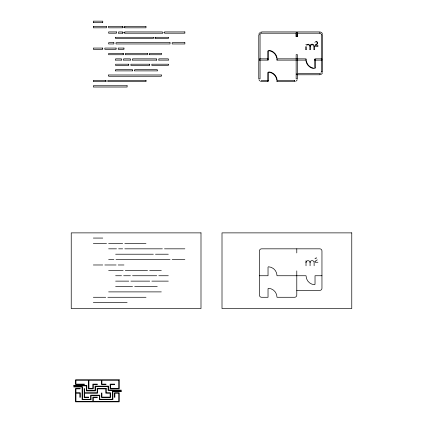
<?xml version="1.0" encoding="UTF-8"?>
<svg xmlns="http://www.w3.org/2000/svg" width="423" height="423" viewBox="0 0 423 423"><rect width="100%" height="100%" fill="white"/><g stroke="black" fill="none" stroke-linecap="round" stroke-linejoin="round"><path stroke-width="0.63" d="M268.24 72.465L268.24 81.01L267.875 81.01M268.24 50.94L268.24 59.479L267.875 59.479M296.153 74.131L297.422 74.131L297.438 78.847L296.153 78.847L296.148 54.63L297.422 54.63L297.438 73.486L319.793 73.486L319.793 74.771L296.787 74.781M310.286 49.507L310.286 46.34M314.326 49.507L314.326 46.34M261.573 33.211L296.137 33.211L296.148 36.664L297.422 36.664L297.438 33.211L319.793 33.211M297.432 36.664L297.438 32.566M268.473 50.697L268.489 50.316M268.473 72.227L268.489 71.841M314.559 68.642L314.58 68.256M123.204 32.925L123.204 32.206M124.193 32.317L124.193 32.814M314.934 261.647L315.246 262.255L317.937 262.26M163.902 32.317L163.902 32.814M297.242 79.878L295.661 81.459M310.022 45.52C310.625 43.796 313.295 43.664 314.067 45.319M258.961 33.692L260.542 32.111M322.405 73.005L321.781 73.956L320.322 74.734M123.204 27.543L123.204 26.823M124.256 26.823L124.256 27.543M106.258 81.369L106.258 80.645M123.701 54.456L123.701 53.732M154.94 37.589L154.94 38.308M149.123 53.732L149.123 54.456M310.498 45.52L312.089 44.563L313.686 45.515M260.309 33.898L260.742 33.459M317.287 259.87L315.294 261.15M306.649 45.261L308.193 44.621L309.578 45.462M296.629 32.724L296.946 32.407M296.629 74.289L296.946 73.972M320.867 73.042L320.348 73.38M306.638 44.669L308.436 44.219L310.054 45.425M315.399 41.74C318.059 40.328 318.709 44.859 315.701 44.822M315.495 44.441C317.113 44.727 318.228 41.898 316.261 41.946M309.916 46.345L310.223 46.334L309.879 46.334L309.853 49.507M305.834 44.5L306.141 44.5M305.871 49.512L306.178 49.507M93.33 22.445L102.757 22.445M93.33 26.533L106.506 26.533M108.637 26.533L122.665 26.533M124.796 26.533L145.977 26.533M118.63 33.211L122.665 33.211M124.796 33.211L162.374 33.211M321.316 34.728L322.596 34.728L322.606 71.968L321.316 71.968M115.622 37.298L153.348 37.298M155.479 37.298L168.306 37.298M317.937 45.779L315.325 45.779L315.325 46.186L317.937 46.213M313.919 46.34L314.305 46.34M309.916 49.507L310.223 49.507M313.956 49.507L314.268 49.507M268.219 50.94L267.833 50.94L267.812 59.479M276.854 59.479L277.165 59.479M305.887 59.479L306.194 59.479M314.871 59.479L315.177 59.479M115.622 60.124L121.517 60.124M123.648 60.124L130.421 60.124M132.547 60.124L156.711 60.124M158.837 60.124L168.306 60.124M259.41 60.124L268.029 60.124M277.012 60.124L306.041 60.124M314.918 60.124L321.85 60.124M315.22 68.018L314.834 68.018L314.807 59.479M115.622 70.89L132.547 70.89M134.678 70.89L157.256 70.89M268.219 72.465L267.833 72.465L267.812 81.01M108.637 74.977L161.316 74.977M276.854 81.01L277.165 81.01M93.33 238.064L102.757 238.064M93.33 243.447L106.506 243.447M108.637 243.447L122.665 243.447M124.796 243.447L145.977 243.447M108.637 248.83L116.505 248.83M118.63 248.83L122.665 248.83M124.796 248.83L162.374 248.83M164.499 248.83L184.862 248.83M115.622 254.212L153.348 254.212M155.479 254.212L168.306 254.212M108.637 259.595L113.882 259.595M116.008 259.595L170.041 259.595M172.172 259.595L184.862 259.595M93.33 264.978L102.71 264.978M104.835 264.978L116.098 264.978M118.229 264.978L123.96 264.978M108.637 270.36L123.162 270.36M125.293 270.36L147.537 270.36M149.663 270.36L161.316 270.36M115.622 275.743L121.517 275.743M123.648 275.743L130.421 275.743M132.547 275.743L156.711 275.743M158.837 275.743L168.306 275.743M259.41 275.743L268.029 275.743L268.029 267.167L268.478 266.77A8.983 8.983 0 0 1 277.012 275.743L306.041 275.743A8.983 8.983 0 0 0 314.569 284.711L315.024 284.314L315.024 275.743L321.956 275.743M115.622 281.126L128.777 281.126M130.903 281.126L149.726 281.126M151.857 281.126L168.306 281.126M115.622 286.508L132.547 286.508M134.678 286.508L157.256 286.508M296.787 290.395L319.793 290.395A2.163 2.163 0 0 0 321.956 288.232L321.956 250.992A2.163 2.163 0 0 0 319.793 248.83L261.573 248.83A2.163 2.163 0 0 0 259.41 250.992L259.41 295.111A2.163 2.163 0 0 0 261.573 297.274L268.029 297.274L268.029 288.698L268.478 288.301A8.983 8.983 0 0 1 277.012 297.274L294.625 297.274A2.163 2.163 0 0 0 296.787 295.111L296.787 270.894M108.637 291.891L161.316 291.891M93.33 297.274L105.718 297.274M107.849 297.274L146.014 297.274M93.33 302.656L127.117 302.656M305.85 46.361L306.157 46.371M316.351 257.998L316.615 258.025M269.329 50.369C273.295 50.876 276.653 54.25 277.139 58.221M269.266 50.797C273.047 51.283 276.245 54.493 276.711 58.279M313.723 68.584C309.758 68.077 306.4 64.703 305.914 60.738M269.329 71.899C273.295 72.407 276.653 75.78 277.139 79.751M269.266 72.328C273.047 72.814 276.245 76.024 276.711 79.81M313.39 68.092C309.773 67.453 306.791 64.322 306.342 60.674M320.322 31.963L321.781 32.74L322.405 33.692M314.76 45.303L315.109 45.462M314.86 42.385L315.146 42.527M320.348 33.317L321.057 33.898M260.542 81.459L258.961 79.878M296.629 32.407L296.946 32.724M305.792 47.006L305.808 49.512M305.988 260.764L306.025 265.771M306.22 47.001L306.241 49.507M296.137 32.566L296.148 36.664M321.85 60.114L321.85 58.845L314.918 58.829L314.918 60.114M321.306 34.728L321.306 71.968M319.793 33.2L319.793 31.926L261.573 31.915L261.573 33.2M317.937 45.843L317.937 46.149M315.241 59.479L315.241 68.018M314.115 265.771L314.115 262.604A2.02 2.02 0 0 0 312.089 260.61A2.02 2.02 0 0 0 310.07 262.604L310.07 265.771M313.898 46.34L313.898 49.507M306.041 60.114L306.041 58.845L277.012 58.829L277.012 60.114M296.787 248.83L296.787 252.928M268.029 60.114L268.029 58.845L259.41 58.829L259.41 60.114M168.306 37.314L168.306 38.583L155.479 38.593L155.479 37.314M168.306 60.114L168.306 58.845L158.837 58.829L158.837 60.114M162.374 33.2L162.374 31.931L124.796 31.915L124.796 33.2M161.316 74.993L161.316 76.262L108.637 76.272L108.637 74.993M157.256 70.879L157.256 69.61L134.678 69.594L134.678 70.879M156.711 60.114L156.711 58.845L132.547 58.829L132.547 60.114M153.348 37.314L153.348 38.583L115.622 38.593L115.622 37.314M145.977 26.549L145.977 27.818L124.796 27.828L124.796 26.549M132.547 70.879L132.547 69.61L115.622 69.594L115.622 70.879M130.421 60.114L130.421 58.845L123.648 58.829L123.648 60.114M122.665 26.549L122.665 27.818L108.637 27.828L108.637 26.549M122.665 33.2L122.665 31.931L118.63 31.915L118.63 33.2M121.517 60.114L121.517 58.845L115.622 58.829L115.622 60.114M106.506 26.549L106.506 27.818L93.33 27.828L93.33 26.549M102.757 22.435L102.757 21.166L93.33 21.15L93.33 22.435M314.945 261.62A1.481 1.481 0 0 1 315.04 261.451M315.939 258.025A1.644 1.644 0 0 1 316.256 257.993M315.309 258.331A1.385 1.385 0 0 1 315.537 258.173M315.003 258.717A1.306 1.306 0 0 1 315.135 258.516M306.003 262.63A2.036 2.036 0 0 1 308.029 260.663A2.036 2.036 0 0 1 310.07 262.604M73.718 385.649L86.382 385.892L86.382 390.915L95.476 390.915L95.476 386.548L108.087 386.548L108.087 390.418L121.454 390.223L108.521 389.985L108.521 386.12L95.043 386.12L95.043 390.482L86.815 390.482L86.815 385.459L73.718 385.633M73.692 386.828L82.088 387.066L82.088 399.698L91.088 399.698L91.088 395.595L99.336 395.595L99.336 399.656L112.899 399.656L112.899 391.598L121.427 391.402L112.465 391.164L112.465 399.222L99.77 399.222L99.77 395.161L90.659 395.161L90.659 399.264L82.522 399.264L82.522 386.638L73.692 386.828M116.505 31.915L108.637 31.915L108.637 33.2L116.505 33.211L116.505 31.931M184.862 31.915L164.499 31.915L164.499 33.2L184.862 33.211L184.862 31.931M260.05 34.728L258.776 34.728L258.765 78.847L260.05 78.847L260.06 34.728M113.882 42.681L108.637 42.681L108.637 43.966L113.882 43.976L113.882 42.697M170.041 42.681L116.008 42.681L116.008 43.966L170.041 43.976L170.041 42.697M184.862 42.681L172.172 42.681L172.172 43.966L184.862 43.976L184.862 42.697M102.71 48.063L93.33 48.063L93.33 49.348L102.71 49.359L102.71 48.079M116.098 48.063L104.835 48.063L104.835 49.348L116.098 49.359L116.098 48.079M123.96 48.063L118.229 48.063L118.229 49.348L123.96 49.359L123.96 48.079M123.162 53.446L108.637 53.446L108.637 54.731L123.162 54.741L123.162 53.462M147.537 53.446L125.293 53.446L125.293 54.731L147.537 54.741L147.537 53.462M161.316 53.446L149.663 53.446L149.663 54.731L161.316 54.741L161.316 53.462M128.777 64.211L115.622 64.211L115.622 65.496L128.777 65.507L128.777 64.227M149.726 64.211L130.903 64.211L130.903 65.496L149.726 65.507L149.726 64.227M168.306 64.211L151.857 64.211L151.857 65.496L168.306 65.507L168.306 64.227M105.718 80.359L93.33 80.359L93.33 81.644L105.718 81.655L105.718 80.375M146.014 80.359L107.849 80.359L107.849 81.644L146.014 81.655L146.014 80.375M268.029 80.359L261.573 80.359L261.573 81.644L268.029 81.655L268.029 80.375M294.625 80.359L277.012 80.359L277.012 81.644L294.625 81.655L294.625 80.37M127.117 85.742L93.33 85.742L93.33 87.027L127.117 87.038L127.117 85.758M200.994 232.877L71.233 232.877L71.233 308.568L200.994 308.568L200.994 232.877M351.767 232.877L222.006 232.877L222.006 308.568L351.767 308.568L351.767 232.877M119.212 379.791L75.527 379.791L75.527 384.549L84.394 384.549L84.394 384.116L75.955 384.116L75.955 380.224L88.502 380.224L88.502 388.874L93.261 388.874L93.261 384.549L97.369 384.549L97.369 384.116L92.827 384.116L92.827 388.441L88.936 388.441L88.936 380.224L101.478 380.224L101.478 384.549L106.02 384.549L106.02 384.116L101.911 384.116L101.911 380.224L118.778 380.224L118.778 388.441L110.562 388.441L110.562 384.549L114.67 384.549L114.67 384.116L110.128 384.116L110.128 388.874L119.212 388.874L119.212 379.791M80.069 388.441L75.527 388.441L75.527 401.85L119.212 401.85L119.212 392.766L114.453 392.766L114.453 397.308L114.887 397.308L114.887 393.2L118.778 393.2L118.778 401.416L93.261 401.416L93.261 397.525L97.369 397.525L97.369 397.091L92.827 397.091L92.827 401.416L75.955 401.416L75.955 393.2L79.852 393.2L79.852 397.308L80.28 397.308L80.28 392.766L75.955 392.766L75.955 388.874L80.069 388.874L80.069 388.441M106.236 388.441L97.153 388.441L97.153 392.766L84.605 392.766L84.605 388.658L84.177 388.658L84.177 397.525L88.719 397.525L88.719 397.091L84.605 397.091L84.605 393.2L97.586 393.2L97.586 388.874L105.803 388.874L105.803 393.2L110.128 393.2L110.128 397.091L101.911 397.091L101.911 392.983L101.478 392.983L101.478 397.525L110.562 397.525L110.562 392.766L106.236 392.766L106.236 388.441"/></g></svg>
